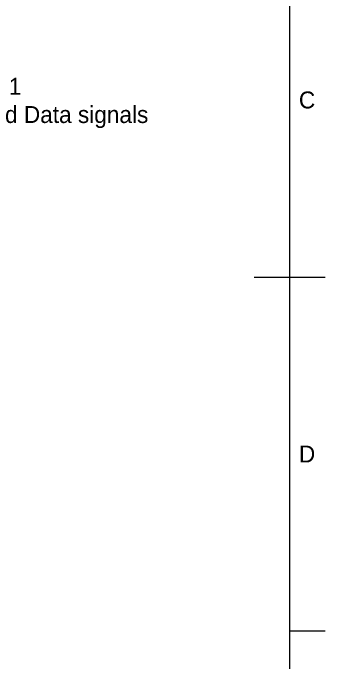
# Model space of a CAD drawing. Header units: millimetres. Extents: x 15 to 205, y 5 to 292.
# Drawn here: x 160.9 to 205, y 94 to 185.8 of the extents above; entities that cross this region are included whole.
import ezdxf

# ---------------------------------------------------------------- set-up
doc = ezdxf.new("R2010")
doc.units = ezdxf.units.MM
doc.layers.add('Annotations', color=7, linetype='Continuous')
doc.layers.add('Border', color=7, linetype='Continuous')
doc.styles.add('Shapr0', font='txt', dxfattribs={"height": 2.3925})

msp = doc.modelspace()

# ---------------------------------------------------------------- linework, layer by layer
at = {"layer": 'Border', "linetype": 'Continuous', "lineweight": 15}
for p, q in [((200, 10), (200, 287)), ((195, 148.5), (205, 148.5)), ((200, 98.5), (205, 98.5))]:
    msp.add_line(p, q, dxfattribs=at)

# ---------------------------------------------------------------- texts
at = {"layer": 'Annotations', "linetype": 'Continuous', "lineweight": 15, "insert": (144.613, 171.099), "char_height": 1.79438, "width": 84.66672, "attachment_point": 4}
msp.add_mtext('{\\fSF-Mono-Regular-Extended.ttf|b0|i0|c0|p0;\\H1.333333x;Connector 1\\PHigh-Speed Data signals\\P50 pins}', dxfattribs=at)
at = {"layer": 'Border', "linetype": 'Continuous', "lineweight": 15, "char_height": 2.393, "width": 2.3925, "attachment_point": 4, "style": 'Shapr0'}
for s, insert in [('C', (201.304, 173.5)), ('D', (201.304, 123.5))]:
    msp.add_mtext(s, dxfattribs=dict(at, insert=insert))

doc.saveas('drawing.dxf')
